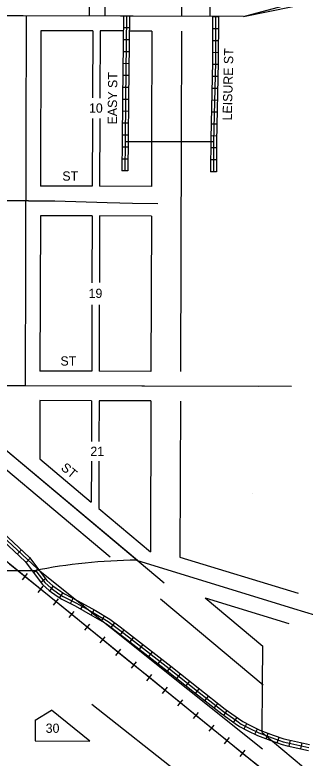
# Model space of a CAD drawing. Extents: x 398493 to 495599, y 16154787 to 16597406.
# Drawn here: x 430184 to 430968, y 16185610 to 16187619 of the extents above; entities that cross this region are included whole.
import ezdxf

# ---------------------------------------------------------------- set-up
doc = ezdxf.new("R2010")
doc.units = 0
for name, color, linetype in [('L11', 7, 'Continuous'), ('L18', 7, 'Continuous'), ('L2', 7, 'Continuous'), ('L23', 7, 'Continuous'), ('L3', 7, 'Continuous'), ('L5', 7, 'Continuous'), ('L9', 7, 'Continuous')]:
    doc.layers.add(name, color=color, linetype=linetype)

msp = doc.modelspace()

# ---------------------------------------------------------------- linework, layer by layer
at = {"layer": 'L11'}
for p, q in [((431009.4, 16185452.2), (429076.8, 16187021.5)), ((430204.4, 16186092.1), (430217.9, 16186108.7)), ((430246.4, 16186058), (430259.9, 16186074.6)), ((430288.4, 16186023.8), (430301.9, 16186040.5)), ((430330.4, 16185989.7), (430343.9, 16186006.4)), ((430372.5, 16185955.6), (430386, 16185972.2)), ((430414.5, 16185921.5), (430428, 16185938.1)), ((430456.5, 16185887.4), (430470, 16185904)), ((430498.5, 16185853.3), (430512, 16185869.9)), ((430540.5, 16185819.1), (430554, 16185835.8)), ((430582.5, 16185785), (430596, 16185801.7)), ((430624.5, 16185750.9), (430638, 16185767.5)), ((430666.5, 16185716.8), (430680, 16185733.4)), ((430708.5, 16185682.7), (430722.1, 16185699.3)), ((430750.6, 16185648.6), (430764.1, 16185665.2)), ((430792.6, 16185614.4), (430806.1, 16185631.1))]:
    msp.add_line(p, q, dxfattribs=at)
msp.add_lwpolyline([(431078.9, 16185395.7), (430883.3, 16185554.5), (430841.3, 16185588.6), (430799.3, 16185622.8), (430757.3, 16185656.9), (430715.3, 16185691), (430673.3, 16185725.1), (430631.3, 16185759.2), (430589.3, 16185793.3), (430547.3, 16185827.5), (430505.2, 16185861.6), (430463.2, 16185895.7), (430421.2, 16185929.8), (430379.2, 16185963.9), (430337.2, 16185998), (430295.2, 16186032.2), (430253.2, 16186066.3), (430211.2, 16186100.4), (430169.1, 16186134.5)], dxfattribs=at)
at = {"layer": 'L18'}
for p, q in [((430254.1, 16187576.2), (430252.8, 16187156.2)), ((430394.1, 16187575.8), (430254.1, 16187576.2)), ((430394.1, 16187575.8), (430393.5, 16187395.2)), ((430414.1, 16187575.7), (430413.5, 16187394.3)), ((430476.9, 16187575.6), (430414.1, 16187575.7)), ((430554, 16187575.3), (430492.9, 16187575.5)), ((430554, 16187575.3), (430553.2, 16187284.7)), ((430634, 16187575.1), (430633.2, 16187284.8)), ((430393.4, 16187339.3), (430392.8, 16187155.8)), ((430413.4, 16187339.2), (430412.8, 16187155.7)), ((430553.2, 16187284.7), (430552.8, 16187155.3)), ((430633.2, 16187284.8), (430631.3, 16186655.1)), ((430392.8, 16187155.8), (430252.8, 16187156.2)), ((430552.8, 16187155.3), (430412.8, 16187155.7)), ((430252.6, 16187076.2), (430251.4, 16186656.2)), ((430392.6, 16187075.8), (430252.6, 16187076.2)), ((430392.6, 16187075.8), (430392.1, 16186894.4)), ((430412.6, 16187075.7), (430412.1, 16186895.3)), ((430552.6, 16187075.3), (430412.6, 16187075.7)), ((430552.6, 16187075.3), (430551.4, 16186655.3)), ((430391.9, 16186835.4), (430391.4, 16186655.8)), ((430411.9, 16186835.3), (430411.4, 16186655.7)), ((430391.4, 16186655.8), (430251.4, 16186656.2)), ((430551.4, 16186655.3), (430411.4, 16186655.7)), ((429936.8, 16186577.2), (430441.5, 16186154.2)), ((430251.1, 16186576.2), (430250.7, 16186418.5)), ((430391.1, 16186575.8), (430251.1, 16186576.2)), ((430391.1, 16186575.8), (430390.8, 16186466.2)), ((430411.1, 16186575.8), (430410.8, 16186466.1)), ((430551.1, 16186575.4), (430411.1, 16186575.8)), ((430551.1, 16186575.4), (430549.9, 16186167.7)), ((430631.1, 16186575.1), (430629.9, 16186153.2)), ((430250.7, 16186418.5), (430390.3, 16186301.4)), ((430390.7, 16186412.4), (430390.3, 16186301.4)), ((430410.6, 16186412.3), (430410.3, 16186284.7)), ((430410.3, 16186284.7), (430549.9, 16186167.7)), ((430629.9, 16186153.2), (430949.5, 16186055.4)), ((430577.3, 16186040.3), (430855, 16185807.6)), ((430698.2, 16186043.4), (430854.4, 16185912.5)), ((430698.2, 16186043.4), (430924.6, 16185974.1)), ((430853.4, 16185808.9), (430854.4, 16185912.5)), ((430852.2, 16185679.4), (430853.4, 16185810.9)), ((430843.3, 16185399.2), (430391.4, 16185754.4)), ((430238.6, 16185712.8), (430282.3, 16185739.9)), ((430385.8, 16185655.8), (430282.3, 16185739.9)), ((430238.6, 16185712.8), (430238.5, 16185656.3)), ((430852.2, 16185679.4), (431079.2, 16185489.2)), ((430238.5, 16185656.3), (430385.8, 16185655.8))]:
    msp.add_line(p, q, dxfattribs=at)
at = {"layer": 'L2'}
msp.add_line((430824.9, 16186325.6), (430824.9, 16186325.3), dxfattribs=at)
at = {"layer": 'L3'}
for p, q in [((430428.7, 16188115.8), (430427.2, 16187615.8)), ((430704.4, 16188114.9), (430710.9, 16187614.9)), ((430206.2, 16187616.4), (429834.2, 16187617.4)), ((430802.1, 16187614.6), (430206.2, 16187616.4)), ((430214.2, 16187616.3), (430211.3, 16186616.3)), ((430220.7, 16187116.5), (429460.8, 16187118.5)), ((430211.3, 16186616.3), (429831.3, 16186617.4)), ((429951.4, 16186617.1), (430515.1, 16186144.7)), ((430841.2, 16186614.5), (430211.3, 16186616.3)), ((430512.3, 16186144.8), (430937, 16186014.7)), ((430235.6, 16186116.3), (428671.7, 16186120.9))]:
    msp.add_line(p, q, dxfattribs=at)
for points in [[(430802.1, 16187614.6), (431069, 16187670), (431430.6, 16187796.6)], [(430220.7, 16187116.5), (430291.4, 16187116.2), (430432.9, 16187111.5), (430501.7, 16187110.5), (430570.5, 16187109.5)], [(430937, 16186014.7), (431085.7, 16185969.5), (431168.3, 16185932.2), (431234.9, 16185901.3), (431320.5, 16185861.3), (431380.2, 16185833.1), (431463.9, 16185792.4), (431521.7, 16185768.5), (431581.3, 16185744.5), (431645, 16185723.3), (431712.9, 16185702.2), (431824.5, 16185672.4), (431909.1, 16185655.4), (432001.7, 16185638.3), (432089, 16185627.4)]]:
    msp.add_lwpolyline(points, dxfattribs=at)
msp.add_arc((430520.6, 16184705.9), 1438.9, 90.3275, 101.4216, dxfattribs=at)
at = {"layer": 'L5'}
for p, q in [((430385.7, 16188115.8), (430384.2, 16187615.8)), ((430635.6, 16188115.1), (430634.2, 16187615.1)), ((430802.1, 16187614.6), (429834.2, 16187617.4)), ((430214.2, 16187616.3), (430211.3, 16186616.3)), ((430734.4, 16187613.6), (430718.3, 16187613.7)), ((430493.1, 16187583.8), (430476.9, 16187583.9)), ((430734.2, 16187581.4), (430718.1, 16187581.4)), ((430492.7, 16187551.5), (430476.6, 16187551.7)), ((430734.1, 16187549.1), (430718, 16187549.2)), ((430492.4, 16187519.3), (430476.3, 16187519.5)), ((430733.9, 16187516.9), (430717.8, 16187517)), ((430492, 16187487.1), (430475.9, 16187487.3)), ((430733.6, 16187484.6), (430717.5, 16187484.9)), ((430491.7, 16187454.9), (430475.6, 16187455.1)), ((430732.9, 16187452.4), (430716.8, 16187452.7)), ((430491.4, 16187422.7), (430475.3, 16187422.9)), ((430732.2, 16187420.2), (430716.1, 16187420.5)), ((430491, 16187390.4), (430474.9, 16187390.7)), ((430731.4, 16187387.9), (430715.3, 16187388.3)), ((430490.6, 16187358.2), (430474.5, 16187358.4)), ((430730.7, 16187355.7), (430714.6, 16187356.1)), ((430490.2, 16187326), (430474.1, 16187326.2)), ((430730, 16187323.5), (430713.9, 16187323.9)), ((430489.8, 16187293.8), (430473.7, 16187294)), ((430481.5, 16187276.6), (430720.8, 16187277)), ((430729.2, 16187291.3), (430713.1, 16187291.7)), ((430489.5, 16187261.7), (430473.4, 16187261.7)), ((430728.8, 16187259.3), (430712.7, 16187259.3)), ((430489.3, 16187229.4), (430473.2, 16187229.5)), ((430728.7, 16187227), (430712.6, 16187227.1)), ((430489.2, 16187197.2), (430473.1, 16187197.3)), ((430728.5, 16187194.8), (430712.4, 16187194.9)), ((430212.7, 16187116.3), (429352.8, 16187118.8)), ((430931.3, 16186614.2), (429831.3, 16186617.5)), ((429951.4, 16186617.1), (430587.3, 16186084.1)), ((429831, 16186518.2), (430223.4, 16186151.8)), ((429831, 16186496.4), (430211.4, 16186141)), ((429836.4, 16186502.2), (430243.4, 16186122.1)), ((430189.9, 16186160.8), (430201.1, 16186172.8)), ((430213.6, 16186138.2), (430224.7, 16186150.1)), ((430233.9, 16186111.4), (430246.7, 16186121.1)), ((430242.6, 16186122.5), (430852.9, 16185635.2)), ((430253.4, 16186085.7), (430266.2, 16186095.5)), ((430278, 16186061.5), (430287.3, 16186074.7)), ((430304.8, 16186043), (430313.5, 16186056.6)), ((430333.9, 16186027.5), (430341.2, 16186041.9)), ((430362, 16186012.4), (430369.9, 16186026.5)), ((430390.1, 16185996.7), (430398, 16186010.7)), ((430417.7, 16185980.4), (430425.9, 16185994.3)), ((430443.7, 16185963), (430453.4, 16185975.9)), ((430469.4, 16185943.6), (430479.1, 16185956.5)), ((430494.9, 16185924.1), (430504.8, 16185936.8)), ((430520.3, 16185904.3), (430530.2, 16185917)), ((430545.7, 16185884.5), (430555.6, 16185897.2)), ((430571.1, 16185864.6), (430581, 16185877.3)), ((430596.4, 16185844.8), (430606.4, 16185857.5)), ((430621.7, 16185824.9), (430631.7, 16185837.5)), ((430647, 16185804.9), (430657, 16185817.5)), ((430672.3, 16185784.9), (430682.2, 16185797.5)), ((430697.5, 16185764.9), (430707.5, 16185777.6)), ((430722.8, 16185744.9), (430732.8, 16185757.6)), ((430748.7, 16185725), (430757.9, 16185738.2)), ((430775, 16185706.5), (430784.3, 16185719.6)), ((430803.2, 16185688.9), (430810.6, 16185703.1)), ((430832.3, 16185674.4), (430839.3, 16185688.9)), ((430862.8, 16185662.1), (430868.5, 16185677.2)), ((430893.2, 16185651.1), (430898.6, 16185666.3)), ((430925.2, 16185642.3), (430928.7, 16185658)), ((430956.6, 16185635.2), (430960.1, 16185650.9))]:
    msp.add_line(p, q, dxfattribs=at)
for points in [[(430802.1, 16187614.6), (431237.2, 16187732)], [(430477.3, 16187615.6), (430475, 16187391.6), (430473.5, 16187276.7), (430473.1, 16187197.3)], [(430485.3, 16187615.5), (430483, 16187391.5), (430481.5, 16187276.6), (430481.1, 16187197.3)], [(430493.3, 16187615.5), (430491, 16187391.4), (430489.6, 16187284.6)], [(430718.3, 16187614.9), (430717.7, 16187491.6), (430713, 16187285)], [(430726.3, 16187614.8), (430725.7, 16187491.4), (430720.8, 16187277), (430720.5, 16187194.9)], [(430734.3, 16187614.8), (430733.7, 16187491.3), (430728.8, 16187276.9), (430728.5, 16187194.8)], [(430489.6, 16187284.6), (430489.1, 16187197.2)], [(430713, 16187285), (430712.5, 16187194.9)], [(430223.4, 16186151.8), (430270.4, 16186089.9), (430286.3, 16186075.3), (430306.6, 16186061), (430318.1, 16186053.6), (430353.7, 16186035.5), (430401.6, 16186008.6), (430440, 16185985.9), (430468.2, 16185964.6), (430496.1, 16185943.6), (430605.5, 16185858.1), (430679, 16185800), (430752.3, 16185742), (430788, 16185717), (430799.6, 16185708.9), (430820.7, 16185697.8), (430846.2, 16185685.5), (430881.6, 16185672.2), (430911, 16185661.9), (430923.5, 16185659.1), (430979.8, 16185646.4)], [(430211.4, 16186141), (430258.5, 16186079.1), (430276.3, 16186062.8), (430297.7, 16186047.7), (430310.1, 16186039.7), (430346.2, 16186021.3), (430393.6, 16185994.8), (430431.1, 16185972.6), (430458.6, 16185951.9), (430486.3, 16185930.9), (430595.6, 16185845.6), (430669.1, 16185787.5), (430742.8, 16185729.2), (430778.8, 16185703.9), (430791.3, 16185695.1), (430813.5, 16185683.5), (430839.9, 16185670.8), (430876.1, 16185657.2), (430906.6, 16185646.4), (430920, 16185643.5), (430977.2, 16185630.6)], [(430240.3, 16186116.3), (430264.4, 16186084.5), (430281.3, 16186069.1), (430302.1, 16186054.4), (430314.1, 16186046.7), (430350, 16186028.4), (430397.6, 16186001.7), (430435.5, 16185979.3), (430463.4, 16185958.3), (430491.2, 16185937.3), (430600.6, 16185851.8), (430674.1, 16185793.7), (430747.6, 16185735.6), (430783.4, 16185710.4), (430795.4, 16185702), (430817.1, 16185690.7), (430843.1, 16185678.1), (430878.9, 16185664.7), (430908.8, 16185654.2), (430921.7, 16185651.3), (430978.5, 16185638.5)]]:
    msp.add_lwpolyline(points, dxfattribs=at)

# ---------------------------------------------------------------- texts
at = {"layer": 'L23'}
for s, p in [('10', (430384, 16187354.7)), ('19', (430382.9, 16186853.9)), ('21', (430387.7, 16186426.8)), ('30', (430266.9, 16185678.2))]:
    msp.add_text(s, height=25, dxfattribs=at).set_placement(p)
at = {"layer": 'L9'}
for s, rotation, p in [('LEISURE ST', 88.6876, (430770.1, 16187333.5)), ('EASY ST', 89.4025, (430459.3, 16187322.8)), ('ST', 359.8322, (430311.9, 16187171)), ('ST', 359.8322, (430306.7, 16186671.1)), ('ST', 320.0338, (430306.1, 16186391.6))]:
    msp.add_text(s, height=25, rotation=rotation, dxfattribs=at).set_placement(p)

doc.saveas('drawing.dxf')
